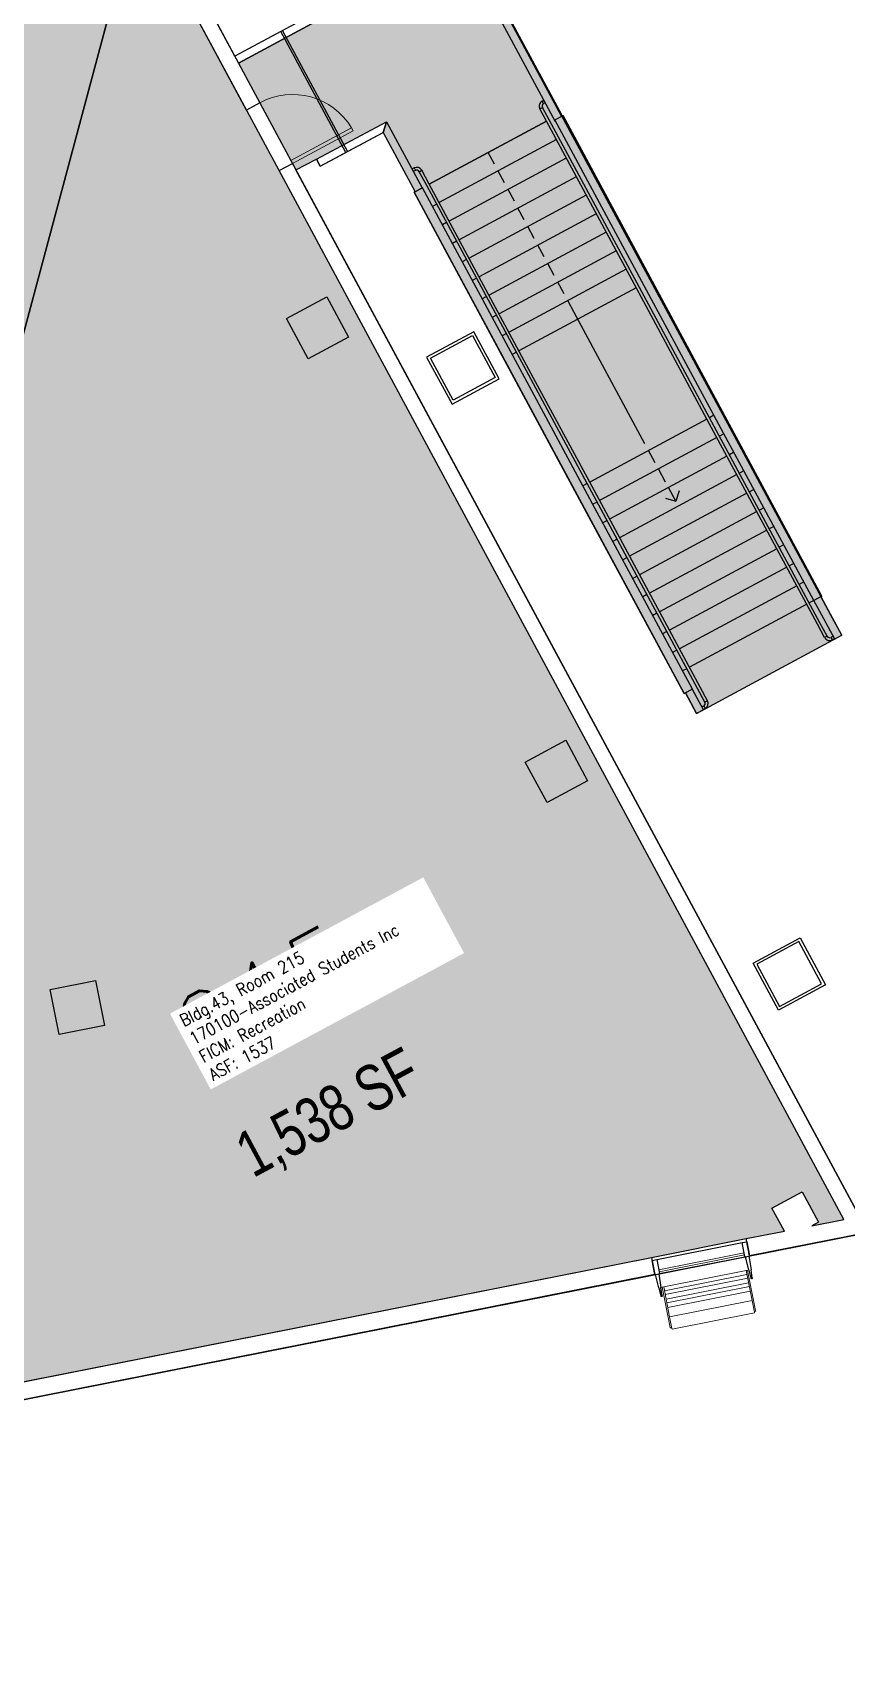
# Model space of a CAD drawing. Header units: inches. Extents: x 69213732 to 69221603, y 27657838 to 27667119.
# Drawn here: x 69216946 to 69217372, y 27663837 to 27664694 of the extents above; entities that cross this region are included whole.
import ezdxf
from ezdxf.enums import TextEntityAlignment as Align

# ---------------------------------------------------------------- set-up
doc = ezdxf.new("R2010")
doc.units = ezdxf.units.IN
doc.header["$LTSCALE"] = 100
doc.header["$MEASUREMENT"] = 0
for name, color, linetype in [('A-DOOR', 2, 'CONTINUOUS'), ('A-FLOR', 3, 'CONTINUOUS'), ('A-GLAZ', 1, 'CONTINUOUS'), ('A-GLAZ-SILL', 2, 'CONTINUOUS'), ('A-IDEN-RNUM', 7, 'CONTINUOUS'), ('A-IDEN-SNUM', 4, 'CONTINUOUS'), ('A-IDEN-VNUM', 4, 'CONTINUOUS'), ('A-WALL', 5, 'CONTINUOUS'), ('AREA-ASSIGN', 7, 'CONTINUOUS'), ('AREA-GROSS', 1, 'CONTINUOUS'), ('AREA-TEXT', 3, 'CONTINUOUS'), ('Rooms-Category-Color', 7, 'CONTINUOUS'), ('Rooms-College-Color', 7, 'CONTINUOUS'), ('Rooms-Department-Color', 7, 'CONTINUOUS'), ('Rooms-Division-Color', 7, 'CONTINUOUS'), ('Rooms-Information', 7, 'CONTINUOUS')]:
    doc.layers.add(name, color=color, linetype=linetype)
doc.styles.add('AREA', font='arial.ttf', dxfattribs={"width": 0.75, "height": 24})
doc.styles.add('ROOMSNUMBER', font='TXT.shx', dxfattribs={"height": 0.03})
doc.styles.add('ROOMVNUMBER', font='simplex.shx', dxfattribs={"width": 0.85})

# ---------------------------------------------------------------- blocks, each defined once
blk = doc.blocks.new('Single-Flush - 36_ x 84_-50-BACKGROUND Level 2 Parent View')
at = {"layer": 'A-DOOR', "lineweight": 20}
for p, q in [((16.25, 3.94), (16.25, 39.96)), ((18, 39.96), (16.25, 39.96)), ((18, 3.94), (18, 39.96)), ((18, 3.94), (16.25, 3.94))]:
    blk.add_line(p, q, dxfattribs=at)
at = {"layer": 'A-DOOR', "lineweight": 5}
blk.add_arc((18, 3.94), 36.07, 92.78116, 180, dxfattribs=at)

msp = doc.modelspace()

# ---------------------------------------------------------------- hatches: boundary and pattern name
at = {"layer": 'A-GLAZ-SILL', "extrusion": (0, 0, -1)}
h = msp.add_hatch(dxfattribs=at)
h.set_pattern_fill('FP1_263', color=256, angle=-191.20074, style=0, pattern_type=2)
h.set_pattern_definition([(16.71, (-69217307.98, 27664071.477), (6.9, -22.987), []), (16.71, (-69217305.137, 27664076.76), (29.887, -16.086), []), (16.71, (-69217310.824, 27664066.193), (29.887, -16.086), [])])
h.paths.add_polyline_path([(-69217320.87, 27664046.91), (-69217321.99, 27664047.13), (-69217320.89, 27664054.34), (-69217321.25, 27664054.41), (-69217319.8, 27664061.77), (-69217317.34, 27664061.28), (-69217318.8, 27664053.92), (-69217319.13, 27664053.99)], flags=0)
at = {"layer": 'Rooms-Category-Color', "true_color": 0xadadad}
msp.add_hatch(color=253, dxfattribs=at).paths.add_polyline_path([(69217293.45, 27664338.06), (69217369.4, 27664378.94), (69217358.5, 27664399.19), (69217359.03, 27664399.47), (69217041.59, 27664987.32), (69216572.33, 27664893.72), (69216549.14, 27665009.87), (69216103.39, 27664923.16), (69216100.15, 27664918.3), (69216122.26, 27664803.73), (69215984.77, 27664777.49), (69215906.75, 27664922.46), (69216059.69, 27664952.99), (69216041.5, 27665044.1), (69215859.69, 27665007.26), (69215852.47, 27665020.68), (69215873.11, 27665031.77), (69215816.27, 27665137.39), (69215678.09, 27665063.02), (69215845.34, 27664752.26), (69215885.01, 27664760.18), (69215888.54, 27664742.48), (69215857.83, 27664736.34), (69215874.69, 27664651.88), (69215891.73, 27664655.29), (69215896.2, 27664632.85), (69215791.76, 27664612), (69215788.83, 27664626.71), (69215729.5, 27664614.87), (69215732.43, 27664600.16), (69215572.83, 27664568.3), (69215584.09, 27664511.91), (69215767.25, 27664548.48), (69215768.14, 27664544.06), (69215782.08, 27664546.85), (69215778.85, 27664563.03), (69215786.7, 27664564.6), (69215787.87, 27664558.71), (69216019.31, 27664604.91), (69216018.13, 27664610.8), (69216025.98, 27664612.36), (69216033.54, 27664574.49), (69216094.71, 27664586.7), (69216090.37, 27664608.39), (69216163.31, 27664622.95), (69216167.64, 27664601.26), (69216231.38, 27664613.98), (69216223.82, 27664651.86), (69216231.67, 27664653.43), (69216232.84, 27664647.54), (69216464.28, 27664693.74), (69216463.1, 27664699.63), (69216470.95, 27664701.19), (69216478.51, 27664663.32), (69216541.61, 27664675.91), (69216537.27, 27664697.61), (69216634.99, 27664717.12), (69216639.32, 27664695.42), (69216702.57, 27664708.05), (69216695.01, 27664745.92), (69216702.86, 27664747.49), (69216704.03, 27664741.61), (69216935.47, 27664787.81), (69216934.29, 27664793.69), (69216942.14, 27664795.26), (69216945.37, 27664779.08), (69216994.47, 27664788.88), (69216991.94, 27664793.57), (69216988.31, 27664791.62), (69216958.99, 27664846.1), (69217009.84, 27664873.47), (69217101.28, 27664703.58), (69217054.06, 27664678.17), (69217084.07, 27664622.41), (69217094.81, 27664627.91), (69217131.37, 27664647.59), (69217129.7, 27664642), (69217146.4, 27664610.96), (69217145.89, 27664610.69), (69217287.04, 27664348.45), (69217287.68, 27664348.79)])
at = {"layer": 'Rooms-Category-Color', "true_color": 0xfbafa2}
msp.add_hatch(color=21, dxfattribs=at).paths.add_polyline_path([(69217001.26, 27664759.64), (69216951.24, 27664749.66), (69216952.41, 27664743.77), (69216944.57, 27664742.21), (69216943.39, 27664748.09), (69216711.96, 27664701.89), (69216713.14, 27664696.01), (69216705.29, 27664694.44), (69216704.12, 27664700.32), (69216680.46, 27664695.6), (69216640.86, 27664687.7), (69216658.97, 27664597.01), (69216786.57, 27663957.83)])
at = {"layer": 'Rooms-Category-Color', "true_color": 0xffe090}
msp.add_hatch(color=41, dxfattribs=at).paths.add_polyline_path([(69216786.57, 27663957.83), (69216799.09, 27663960.31), (69216895.71, 27663979.44), (69217269.94, 27664053.55), (69217319.48, 27664063.36), (69217339.39, 27664067.3), (69217332.89, 27664079.38), (69217348.74, 27664087.91), (69217357.27, 27664072.06), (69217353.69, 27664070.13), (69217370.57, 27664073.47), (69217075.35, 27664621.99), (69217001.26, 27664759.64)])
at = {"layer": 'Rooms-College-Color', "true_color": 0xffe090}
for points in [[(69217293.45, 27664338.06), (69217369.4, 27664378.94), (69217358.5, 27664399.19), (69217359.03, 27664399.47), (69217041.59, 27664987.32), (69216572.33, 27664893.72), (69216549.14, 27665009.87), (69216103.39, 27664923.16), (69216100.15, 27664918.3), (69216122.26, 27664803.73), (69215984.77, 27664777.49), (69215906.75, 27664922.46), (69216059.69, 27664952.99), (69216041.5, 27665044.1), (69215859.69, 27665007.26), (69215852.47, 27665020.68), (69215873.11, 27665031.77), (69215816.27, 27665137.39), (69215678.09, 27665063.02), (69215845.34, 27664752.26), (69215885.01, 27664760.18), (69215888.54, 27664742.48), (69215857.83, 27664736.34), (69215874.69, 27664651.88), (69215891.73, 27664655.29), (69215896.2, 27664632.85), (69215791.76, 27664612), (69215788.83, 27664626.71), (69215729.5, 27664614.87), (69215732.43, 27664600.16), (69215572.83, 27664568.3), (69215584.09, 27664511.91), (69215767.25, 27664548.48), (69215768.14, 27664544.06), (69215782.08, 27664546.85), (69215778.85, 27664563.03), (69215786.7, 27664564.6), (69215787.87, 27664558.71), (69216019.31, 27664604.91), (69216018.13, 27664610.8), (69216025.98, 27664612.36), (69216033.54, 27664574.49), (69216094.71, 27664586.7), (69216090.37, 27664608.39), (69216163.31, 27664622.95), (69216167.64, 27664601.26), (69216231.38, 27664613.98), (69216223.82, 27664651.86), (69216231.67, 27664653.43), (69216232.84, 27664647.54), (69216464.28, 27664693.74), (69216463.1, 27664699.63), (69216470.95, 27664701.19), (69216478.51, 27664663.32), (69216541.61, 27664675.91), (69216537.27, 27664697.61), (69216634.99, 27664717.12), (69216639.32, 27664695.42), (69216702.57, 27664708.05), (69216695.01, 27664745.92), (69216702.86, 27664747.49), (69216704.03, 27664741.61), (69216935.47, 27664787.81), (69216934.29, 27664793.69), (69216942.14, 27664795.26), (69216945.37, 27664779.08), (69216994.47, 27664788.88), (69216991.94, 27664793.57), (69216988.31, 27664791.62), (69216958.99, 27664846.1), (69217009.84, 27664873.47), (69217101.28, 27664703.58), (69217054.06, 27664678.17), (69217084.07, 27664622.41), (69217094.81, 27664627.91), (69217131.37, 27664647.59), (69217129.7, 27664642), (69217146.4, 27664610.96), (69217145.89, 27664610.69), (69217287.04, 27664348.45), (69217287.68, 27664348.79)], [(69217001.26, 27664759.64), (69216951.24, 27664749.66), (69216952.41, 27664743.77), (69216944.57, 27664742.21), (69216943.39, 27664748.09), (69216711.96, 27664701.89), (69216713.14, 27664696.01), (69216705.29, 27664694.44), (69216704.12, 27664700.32), (69216680.46, 27664695.6), (69216640.86, 27664687.7), (69216658.97, 27664597.01), (69216786.57, 27663957.83)]]:
    msp.add_hatch(color=41, dxfattribs=at).paths.add_polyline_path(points)
at = {"layer": 'Rooms-College-Color', "true_color": 0xadadad}
msp.add_hatch(color=253, dxfattribs=at).paths.add_polyline_path([(69216786.57, 27663957.83), (69216799.09, 27663960.31), (69216895.71, 27663979.44), (69217269.94, 27664053.55), (69217319.48, 27664063.36), (69217339.39, 27664067.3), (69217332.89, 27664079.38), (69217348.74, 27664087.91), (69217357.27, 27664072.06), (69217353.69, 27664070.13), (69217370.57, 27664073.47), (69217075.35, 27664621.99), (69217001.26, 27664759.64)])
at = {"layer": 'Rooms-Department-Color', "true_color": 0xacacac}
msp.add_hatch(color=253, dxfattribs=at).paths.add_polyline_path([(69217293.45, 27664338.06), (69217369.4, 27664378.94), (69217358.5, 27664399.19), (69217359.03, 27664399.47), (69217041.59, 27664987.32), (69216572.33, 27664893.72), (69216549.14, 27665009.87), (69216103.39, 27664923.16), (69216100.15, 27664918.3), (69216122.26, 27664803.73), (69215984.77, 27664777.49), (69215906.75, 27664922.46), (69216059.69, 27664952.99), (69216041.5, 27665044.1), (69215859.69, 27665007.26), (69215852.47, 27665020.68), (69215873.11, 27665031.77), (69215816.27, 27665137.39), (69215678.09, 27665063.02), (69215845.34, 27664752.26), (69215885.01, 27664760.18), (69215888.54, 27664742.48), (69215857.83, 27664736.34), (69215874.69, 27664651.88), (69215891.73, 27664655.29), (69215896.2, 27664632.85), (69215791.76, 27664612), (69215788.83, 27664626.71), (69215729.5, 27664614.87), (69215732.43, 27664600.16), (69215572.83, 27664568.3), (69215584.09, 27664511.91), (69215767.25, 27664548.48), (69215768.14, 27664544.06), (69215782.08, 27664546.85), (69215778.85, 27664563.03), (69215786.7, 27664564.6), (69215787.87, 27664558.71), (69216019.31, 27664604.91), (69216018.13, 27664610.8), (69216025.98, 27664612.36), (69216033.54, 27664574.49), (69216094.71, 27664586.7), (69216090.37, 27664608.39), (69216163.31, 27664622.95), (69216167.64, 27664601.26), (69216231.38, 27664613.98), (69216223.82, 27664651.86), (69216231.67, 27664653.43), (69216232.84, 27664647.54), (69216464.28, 27664693.74), (69216463.1, 27664699.63), (69216470.95, 27664701.19), (69216478.51, 27664663.32), (69216541.61, 27664675.91), (69216537.27, 27664697.61), (69216634.99, 27664717.12), (69216639.32, 27664695.42), (69216702.57, 27664708.05), (69216695.01, 27664745.92), (69216702.86, 27664747.49), (69216704.03, 27664741.61), (69216935.47, 27664787.81), (69216934.29, 27664793.69), (69216942.14, 27664795.26), (69216945.37, 27664779.08), (69216994.47, 27664788.88), (69216991.94, 27664793.57), (69216988.31, 27664791.62), (69216958.99, 27664846.1), (69217009.84, 27664873.47), (69217101.28, 27664703.58), (69217054.06, 27664678.17), (69217084.07, 27664622.41), (69217094.81, 27664627.91), (69217131.37, 27664647.59), (69217129.7, 27664642), (69217146.4, 27664610.96), (69217145.89, 27664610.69), (69217287.04, 27664348.45), (69217287.68, 27664348.79)])
at = {"layer": 'Rooms-Department-Color', "true_color": 0xffe090}
msp.add_hatch(color=41, dxfattribs=at).paths.add_polyline_path([(69217001.26, 27664759.64), (69216951.24, 27664749.66), (69216952.41, 27664743.77), (69216944.57, 27664742.21), (69216943.39, 27664748.09), (69216711.96, 27664701.89), (69216713.14, 27664696.01), (69216705.29, 27664694.44), (69216704.12, 27664700.32), (69216680.46, 27664695.6), (69216640.86, 27664687.7), (69216658.97, 27664597.01), (69216786.57, 27663957.83)])
at = {"layer": 'Rooms-Department-Color', "true_color": 0x604aed}
msp.add_hatch(color=173, dxfattribs=at).paths.add_polyline_path([(69216786.57, 27663957.83), (69216799.09, 27663960.31), (69216895.71, 27663979.44), (69217269.94, 27664053.55), (69217319.48, 27664063.36), (69217339.39, 27664067.3), (69217332.89, 27664079.38), (69217348.74, 27664087.91), (69217357.27, 27664072.06), (69217353.69, 27664070.13), (69217370.57, 27664073.47), (69217075.35, 27664621.99), (69217001.26, 27664759.64)])
at = {"layer": 'Rooms-Division-Color', "true_color": 0xadadad}
msp.add_hatch(color=253, dxfattribs=at).paths.add_polyline_path([(69217293.45, 27664338.06), (69217369.4, 27664378.94), (69217358.5, 27664399.19), (69217359.03, 27664399.47), (69217041.59, 27664987.32), (69216572.33, 27664893.72), (69216549.14, 27665009.87), (69216103.39, 27664923.16), (69216100.15, 27664918.3), (69216122.26, 27664803.73), (69215984.77, 27664777.49), (69215906.75, 27664922.46), (69216059.69, 27664952.99), (69216041.5, 27665044.1), (69215859.69, 27665007.26), (69215852.47, 27665020.68), (69215873.11, 27665031.77), (69215816.27, 27665137.39), (69215678.09, 27665063.02), (69215845.34, 27664752.26), (69215885.01, 27664760.18), (69215888.54, 27664742.48), (69215857.83, 27664736.34), (69215874.69, 27664651.88), (69215891.73, 27664655.29), (69215896.2, 27664632.85), (69215791.76, 27664612), (69215788.83, 27664626.71), (69215729.5, 27664614.87), (69215732.43, 27664600.16), (69215572.83, 27664568.3), (69215584.09, 27664511.91), (69215767.25, 27664548.48), (69215768.14, 27664544.06), (69215782.08, 27664546.85), (69215778.85, 27664563.03), (69215786.7, 27664564.6), (69215787.87, 27664558.71), (69216019.31, 27664604.91), (69216018.13, 27664610.8), (69216025.98, 27664612.36), (69216033.54, 27664574.49), (69216094.71, 27664586.7), (69216090.37, 27664608.39), (69216163.31, 27664622.95), (69216167.64, 27664601.26), (69216231.38, 27664613.98), (69216223.82, 27664651.86), (69216231.67, 27664653.43), (69216232.84, 27664647.54), (69216464.28, 27664693.74), (69216463.1, 27664699.63), (69216470.95, 27664701.19), (69216478.51, 27664663.32), (69216541.61, 27664675.91), (69216537.27, 27664697.61), (69216634.99, 27664717.12), (69216639.32, 27664695.42), (69216702.57, 27664708.05), (69216695.01, 27664745.92), (69216702.86, 27664747.49), (69216704.03, 27664741.61), (69216935.47, 27664787.81), (69216934.29, 27664793.69), (69216942.14, 27664795.26), (69216945.37, 27664779.08), (69216994.47, 27664788.88), (69216991.94, 27664793.57), (69216988.31, 27664791.62), (69216958.99, 27664846.1), (69217009.84, 27664873.47), (69217101.28, 27664703.58), (69217054.06, 27664678.17), (69217084.07, 27664622.41), (69217094.81, 27664627.91), (69217131.37, 27664647.59), (69217129.7, 27664642), (69217146.4, 27664610.96), (69217145.89, 27664610.69), (69217287.04, 27664348.45), (69217287.68, 27664348.79)])
at = {"layer": 'Rooms-Division-Color', "true_color": 0xffe090}
msp.add_hatch(color=41, dxfattribs=at).paths.add_polyline_path([(69217001.26, 27664759.64), (69216951.24, 27664749.66), (69216952.41, 27664743.77), (69216944.57, 27664742.21), (69216943.39, 27664748.09), (69216711.96, 27664701.89), (69216713.14, 27664696.01), (69216705.29, 27664694.44), (69216704.12, 27664700.32), (69216680.46, 27664695.6), (69216640.86, 27664687.7), (69216658.97, 27664597.01), (69216786.57, 27663957.83)])
at = {"layer": 'Rooms-Division-Color', "true_color": 0x604aed}
msp.add_hatch(color=173, dxfattribs=at).paths.add_polyline_path([(69216786.57, 27663957.83), (69216799.09, 27663960.31), (69216895.71, 27663979.44), (69217269.94, 27664053.55), (69217319.48, 27664063.36), (69217339.39, 27664067.3), (69217332.89, 27664079.38), (69217348.74, 27664087.91), (69217357.27, 27664072.06), (69217353.69, 27664070.13), (69217370.57, 27664073.47), (69217075.35, 27664621.99), (69217001.26, 27664759.64)])

# ---------------------------------------------------------------- linework, layer by layer
at = {"layer": 'A-FLOR'}
for p, q in [((69217219.76, 27664647.58), (69217039.41, 27664982.68)), ((69217222.92, 27664650.4), (69217041.59, 27664987.32)), ((69217095.69, 27664705.26), (69217052.1, 27664681.8)), ((69217054.06, 27664678.17), (69217101.28, 27664703.58)), ((69217212.82, 27664658.38), (69217213.69, 27664658.85)), ((69217213.54, 27664657.06), (69217212.82, 27664658.38)), ((69217213.54, 27664657.06), (69217214.4, 27664657.53)), ((69217094.81, 27664627.91), (69217131.37, 27664647.59)), ((69217129.7, 27664642), (69217131.37, 27664647.59)), ((69217131.37, 27664647.59), (69217150.03, 27664612.92)), ((69217153.74, 27664614.92), (69217215, 27664647.88)), ((69217215, 27664647.88), (69217153.74, 27664614.91)), ((69217211.6, 27664654.32), (69217212.93, 27664655.03)), ((69217215.05, 27664647.91), (69217211.6, 27664654.32)), ((69217216.37, 27664648.62), (69217212.93, 27664655.03)), ((69217267.18, 27664551.05), (69217215.05, 27664647.91)), ((69217268.51, 27664551.76), (69217216.37, 27664648.62)), ((69217218.52, 27664649.78), (69217218.56, 27664649.8)), ((69217218.56, 27664649.8), (69217218.52, 27664649.78)), ((69217219.45, 27664648.53), (69217223.74, 27664650.84)), ((69217277.12, 27664541.36), (69217219.45, 27664648.53)), ((69217219.91, 27664647.66), (69217219.76, 27664647.58)), ((69217281.42, 27664543.67), (69217223.74, 27664650.84)), ((69217096.76, 27664624.28), (69217129.7, 27664642)), ((69217129.7, 27664642), (69217146.4, 27664610.96)), ((69217223.93, 27664640.2), (69217223.73, 27664640.09)), ((69217220.21, 27664638.2), (69217158.96, 27664605.23)), ((69217187.83, 27664625.31), (69217184.51, 27664631.47)), ((69217229.14, 27664630.51), (69217228.95, 27664630.41)), ((69217096.76, 27664624.28), (69217094.81, 27664627.91)), ((69217145.79, 27664623.37), (69217144.72, 27664622.79)), ((69217146.5, 27664622.04), (69217145.43, 27664621.47)), ((69217145.79, 27664623.37), (69217146.5, 27664622.04)), ((69217148.53, 27664621.44), (69217149.85, 27664622.15)), ((69217152.42, 27664614.2), (69217148.53, 27664621.44)), ((69217153.74, 27664614.91), (69217149.85, 27664622.15)), ((69217225.42, 27664628.51), (69217164.17, 27664595.54)), ((69217193.04, 27664615.62), (69217189.72, 27664621.79)), ((69217145.89, 27664610.69), (69217150.19, 27664613)), ((69217150.03, 27664612.92), (69217146.4, 27664610.96)), ((69217208.59, 27664504.48), (69217150.19, 27664613)), ((69217204.55, 27664517.34), (69217152.42, 27664614.2)), ((69217205.88, 27664518.05), (69217153.74, 27664614.91)), ((69217230.64, 27664618.82), (69217169.38, 27664585.86)), ((69217234.36, 27664620.83), (69217234.16, 27664620.72)), ((69217204.3, 27664502.17), (69217145.89, 27664610.69)), ((69217146.18, 27664610.85), (69217146.4, 27664610.96)), ((69217157.64, 27664604.52), (69217155.4, 27664603.31)), ((69217235.85, 27664609.14), (69217174.6, 27664576.17)), ((69217198.25, 27664605.94), (69217194.93, 27664612.1)), ((69217239.57, 27664611.14), (69217239.37, 27664611.03)), ((69217241.06, 27664599.45), (69217179.81, 27664566.48)), ((69217203.46, 27664596.25), (69217200.15, 27664602.41)), ((69217244.78, 27664601.45), (69217244.59, 27664601.35)), ((69217162.85, 27664594.83), (69217160.61, 27664593.63)), ((69217246.28, 27664589.76), (69217185.02, 27664556.8)), ((69217208.68, 27664586.56), (69217205.36, 27664592.73)), ((69217250, 27664591.77), (69217249.8, 27664591.66)), ((69217168.06, 27664585.14), (69217165.83, 27664583.94)), ((69217251.49, 27664580.08), (69217190.24, 27664547.11)), ((69217213.89, 27664576.88), (69217210.57, 27664583.04)), ((69217255.21, 27664582.08), (69217255.01, 27664581.97)), ((69217173.27, 27664575.46), (69217171.04, 27664574.26)), ((69217256.7, 27664570.39), (69217195.45, 27664537.42)), ((69217219.1, 27664567.19), (69217215.79, 27664573.36)), ((69217260.42, 27664572.39), (69217260.23, 27664572.29)), ((69217178.49, 27664565.77), (69217176.25, 27664564.57)), ((69217224.32, 27664557.5), (69217221, 27664563.67)), ((69217265.64, 27664562.71), (69217265.44, 27664562.6)), ((69217079.06, 27664544.68), (69217100.19, 27664556.05)), ((69217100.19, 27664556.05), (69217111.56, 27664534.92)), ((69217183.7, 27664556.09), (69217181.47, 27664554.88)), ((69217261.92, 27664560.71), (69217200.66, 27664527.74)), ((69217229.53, 27664547.82), (69217226.21, 27664553.98)), ((69217090.43, 27664523.55), (69217079.06, 27664544.68)), ((69217188.91, 27664546.4), (69217186.68, 27664545.2)), ((69217266.5, 27664479.13), (69217229.53, 27664547.82)), ((69217298.94, 27664492.05), (69217267.18, 27664551.05)), ((69217300.26, 27664492.76), (69217268.51, 27664551.76)), ((69217194.13, 27664536.71), (69217191.89, 27664535.51)), ((69217308.88, 27664482.37), (69217277.12, 27664541.36)), ((69217313.17, 27664484.68), (69217281.42, 27664543.67)), ((69217111.56, 27664534.92), (69217090.43, 27664523.55)), ((69217199.34, 27664527.03), (69217197.11, 27664525.82)), ((69217236.31, 27664458.34), (69217204.55, 27664517.34)), ((69217237.63, 27664459.05), (69217205.88, 27664518.05)), ((69217236.05, 27664443.17), (69217204.3, 27664502.17)), ((69217234.05, 27664457.13), (69217208.56, 27664504.49)), ((69217240.35, 27664445.48), (69217208.59, 27664504.48)), ((69217302.6, 27664494.02), (69217300.26, 27664492.76)), ((69217357.99, 27664385.5), (69217300.26, 27664492.76)), ((69217302.74, 27664494.08), (69217302.74, 27664494.1)), ((69217298.94, 27664492.05), (69217237.63, 27664459.05)), ((69217356.67, 27664384.79), (69217298.94, 27664492.05)), ((69217307.82, 27664484.34), (69217305.47, 27664483.08)), ((69217359.03, 27664399.47), (69217313.17, 27664484.68)), ((69217304.15, 27664482.37), (69217242.84, 27664449.37)), ((69217271.9, 27664469.1), (69217268.39, 27664475.61)), ((69217354.74, 27664397.16), (69217308.88, 27664482.37)), ((69217309.36, 27664472.68), (69217248.05, 27664439.68)), ((69217313.03, 27664474.65), (69217310.68, 27664473.39)), ((69217236.31, 27664458.34), (69217234.07, 27664457.14)), ((69217294.04, 27664351.08), (69217236.31, 27664458.34)), ((69217295.36, 27664351.79), (69217237.63, 27664459.05)), ((69217314.58, 27664462.99), (69217253.27, 27664430)), ((69217277.3, 27664459.06), (69217273.61, 27664465.93)), ((69217318.24, 27664464.97), (69217315.9, 27664463.7)), ((69217234.06, 27664457.11), (69217234.05, 27664457.13)), ((69217319.79, 27664453.31), (69217258.48, 27664420.31)), ((69217277.25, 27664450.66), (69217282.71, 27664449.02)), ((69217282.71, 27664449.02), (69217278.82, 27664456.24)), ((69217284.34, 27664454.48), (69217282.71, 27664449.02)), ((69217323.46, 27664455.28), (69217321.11, 27664454.02)), ((69217287.04, 27664348.45), (69217236.05, 27664443.17)), ((69217241.52, 27664448.66), (69217239.29, 27664447.45)), ((69217291.33, 27664350.76), (69217240.35, 27664445.48)), ((69217325, 27664443.62), (69217263.69, 27664410.62)), ((69217328.67, 27664445.59), (69217326.32, 27664444.33)), ((69217246.73, 27664438.97), (69217244.5, 27664437.77)), ((69217330.22, 27664433.93), (69217268.91, 27664400.94)), ((69217333.88, 27664435.91), (69217331.54, 27664434.65)), ((69217251.95, 27664429.29), (69217249.71, 27664428.08)), ((69217335.43, 27664424.25), (69217274.12, 27664391.25)), ((69217339.1, 27664426.22), (69217336.75, 27664424.96)), ((69217257.16, 27664419.6), (69217254.93, 27664418.4)), ((69217344.31, 27664416.54), (69217341.96, 27664415.27)), ((69217262.37, 27664409.91), (69217260.14, 27664408.71)), ((69217340.64, 27664414.56), (69217279.33, 27664381.57)), ((69217267.59, 27664400.23), (69217265.35, 27664399.02)), ((69217345.86, 27664404.88), (69217284.55, 27664371.88)), ((69217349.52, 27664406.85), (69217347.18, 27664405.59)), ((69217359.03, 27664399.47), (69217354.74, 27664397.16)), ((69217363.71, 27664389.5), (69217358.5, 27664399.19)), ((69217272.8, 27664390.54), (69217270.57, 27664389.34)), ((69217351.07, 27664395.19), (69217289.76, 27664362.19)), ((69217354.74, 27664397.16), (69217352.39, 27664395.9)), ((69217360.08, 27664387.55), (69217354.87, 27664397.23)), ((69217360.46, 27664377.74), (69217356.67, 27664384.79)), ((69217361.78, 27664378.45), (69217357.99, 27664385.5)), ((69217365.77, 27664376.98), (69217360.08, 27664387.55)), ((69217369.4, 27664378.94), (69217363.71, 27664389.5)), ((69217278.01, 27664380.85), (69217275.78, 27664379.65)), ((69217361.78, 27664378.45), (69217360.46, 27664377.74)), ((69217364.86, 27664378.41), (69217363.81, 27664377.84)), ((69217364.52, 27664376.52), (69217363.81, 27664377.84)), ((69217365.57, 27664377.09), (69217364.52, 27664376.52)), ((69217364.86, 27664378.41), (69217365.57, 27664377.09)), ((69217369.4, 27664378.94), (69217365.77, 27664376.98)), ((69217369.29, 27664378.88), (69217368.85, 27664378.64)), ((69217283.23, 27664371.17), (69217280.99, 27664369.97)), ((69217288.44, 27664361.48), (69217286.2, 27664360.28)), ((69217291.33, 27664350.76), (69217287.04, 27664348.45)), ((69217293.45, 27664338.06), (69217287.68, 27664348.79)), ((69217291.4, 27664350.58), (69217291.31, 27664350.75)), ((69217297.08, 27664340.01), (69217291.4, 27664350.58)), ((69217297.83, 27664344.04), (69217294.04, 27664351.08)), ((69217299.15, 27664344.75), (69217295.36, 27664351.79)), ((69217297.08, 27664340.01), (69217293.45, 27664338.06)), ((69217294, 27664338.36), (69217293.56, 27664338.12)), ((69217296.28, 27664341.5), (69217297.22, 27664342)), ((69217296.99, 27664340.18), (69217297.93, 27664340.68)), ((69217297.22, 27664342), (69217297.93, 27664340.68)), ((69217299.15, 27664344.75), (69217297.83, 27664344.04)), ((69217203.94, 27664312.64), (69217225.08, 27664324.01)), ((69217225.08, 27664324.01), (69217236.45, 27664302.88)), ((69217215.32, 27664291.51), (69217203.94, 27664312.64)), ((69217236.45, 27664302.88), (69217215.32, 27664291.51)), ((69216955.66, 27664193.77), (69216979.2, 27664198.47)), ((69216960.36, 27664170.23), (69216955.66, 27664193.77)), ((69216979.2, 27664198.47), (69216983.9, 27664174.93)), ((69216983.9, 27664174.93), (69216960.36, 27664170.23))]:
    msp.add_line(p, q, dxfattribs=at)
at = {"layer": 'A-FLOR', "lineweight": 25}
for p, q in [((69217177.05, 27664537.74), (69217152.39, 27664524.47)), ((69217154.42, 27664523.86), (69217176.44, 27664535.71)), ((69217176.44, 27664535.71), (69217188.29, 27664513.7)), ((69217190.32, 27664513.09), (69217177.05, 27664537.74)), ((69217152.39, 27664524.47), (69217165.66, 27664499.82)), ((69217166.27, 27664501.85), (69217154.42, 27664523.86)), ((69217165.66, 27664499.82), (69217190.32, 27664513.09)), ((69217188.29, 27664513.7), (69217166.27, 27664501.85)), ((69217323.01, 27664207.47), (69217347.66, 27664220.74)), ((69217347.05, 27664218.71), (69217325.04, 27664206.86)), ((69217358.9, 27664196.69), (69217347.05, 27664218.71)), ((69217347.66, 27664220.74), (69217360.93, 27664196.08)), ((69217336.28, 27664182.81), (69217323.01, 27664207.47)), ((69217325.04, 27664206.86), (69217336.89, 27664184.84)), ((69217360.93, 27664196.08), (69217336.28, 27664182.81)), ((69217336.89, 27664184.84), (69217358.9, 27664196.69))]:
    msp.add_line(p, q, dxfattribs=at)
at = {"layer": 'A-FLOR'}
for centre, radius, start, end in [((69217214.25, 27664655.74), 3, 118.28965, 208.28965), ((69217214.25, 27664655.74), 3, 118.28965, 208.28965), ((69217214.25, 27664655.74), 1.5, 118.28965, 208.28965), ((69217214.25, 27664655.74), 1.5, 118.28965, 208.28965), ((69217147.21, 27664620.72), 3, 28.28965, 118.28965), ((69217147.21, 27664620.72), 3, 28.28965, 118.28965), ((69217147.21, 27664620.72), 1.5, 28.28965, 118.28965), ((69217147.21, 27664620.72), 1.5, 28.28965, 118.28965), ((69217363.1, 27664379.17), 3, 208.28965, 298.28965), ((69217363.1, 27664379.17), 3, 208.28965, 298.28965), ((69217363.1, 27664379.17), 1.5, 208.28965, 298.28965), ((69217363.1, 27664379.17), 1.5, 208.28965, 298.28965), ((69217296.51, 27664343.32), 1.5, 298.28965, 28.28965), ((69217296.51, 27664343.32), 1.5, 298.28965, 28.28965), ((69217296.51, 27664343.32), 3, 298.28965, 28.28965), ((69217296.51, 27664343.32), 3, 298.28965, 28.28965)]:
    msp.add_arc(centre, radius, start, end, dxfattribs=at)
at = {"layer": 'A-GLAZ', "lineweight": 9}
for p, q in [((69217273.78, 27664047.05), (69217318.41, 27664055.89)), ((69217318.41, 27664055.89), (69217318.61, 27664054.9)), ((69217273.97, 27664046.07), (69217273.78, 27664047.05)), ((69217273.97, 27664046.07), (69217318.61, 27664054.9)), ((69217318.61, 27664054.9), (69217273.97, 27664046.07)), ((69217273.97, 27664046.07), (69217318.61, 27664054.9)), ((69217321.99, 27664047.13), (69217322.66, 27664042.8)), ((69217319.48, 27664046.64), (69217276.32, 27664038.09)), ((69217276.7, 27664036.16), (69217319.86, 27664044.7)), ((69217320.25, 27664042.74), (69217277.09, 27664034.19)), ((69217277.57, 27664031.74), (69217320.74, 27664040.29)), ((69217320.22, 27664046.78), (69217319.48, 27664046.64)), ((69217322.58, 27664030.97), (69217319.48, 27664046.64)), ((69217320.22, 27664046.78), (69217324.37, 27664025.79)), ((69217321.93, 27664042.66), (69217320.89, 27664046.91)), ((69217276.32, 27664038.09), (69217275.58, 27664037.94)), ((69217279.74, 27664016.95), (69217275.58, 27664037.94)), ((69217276.32, 27664038.09), (69217279.42, 27664022.42)), ((69217321.13, 27664038.33), (69217277.96, 27664029.78)), ((69217278.45, 27664027.33), (69217321.61, 27664035.87)), ((69217322.58, 27664030.97), (69217279.42, 27664022.42)), ((69217322.58, 27664030.97), (69217323.78, 27664024.91)), ((69217280.62, 27664016.36), (69217279.42, 27664022.42)), ((69217280.68, 27664016.05), (69217323.84, 27664024.59)), ((69217323.7, 27664025.33), (69217324.43, 27664025.48)), ((69217323.78, 27664024.91), (69217323.84, 27664024.59)), ((69217324.37, 27664025.79), (69217324.43, 27664025.48)), ((69217279.8, 27664016.64), (69217279.74, 27664016.95)), ((69217279.8, 27664016.64), (69217280.54, 27664016.78)), ((69217280.68, 27664016.05), (69217280.62, 27664016.36))]:
    msp.add_line(p, q, dxfattribs=at)
msp.add_arc((69217322.29, 27664042.76), 0.375, 196.12637, 6.2751, dxfattribs=at)
at = {"layer": 'A-GLAZ-SILL'}
for p, q in [((69217272.71, 27664052.44), (69217317.34, 27664061.28)), ((69217274.17, 27664045.09), (69217318.8, 27664053.92))]:
    msp.add_line(p, q, dxfattribs=at)
at = {"layer": 'A-GLAZ-SILL', "extrusion": (0, 0, -1)}
for p, q in [((69217317.34, 27664061.28), (69217319.8, 27664061.77)), ((69217318.8, 27664053.92), (69217317.34, 27664061.28)), ((69217319.8, 27664061.77), (69217321.25, 27664054.41)), ((69217270.26, 27664051.96), (69217272.71, 27664052.44)), ((69217271.72, 27664044.6), (69217270.26, 27664051.96)), ((69217272.71, 27664052.44), (69217274.17, 27664045.09)), ((69217319.13, 27664053.99), (69217318.8, 27664053.92)), ((69217320.87, 27664046.91), (69217319.13, 27664053.99)), ((69217321.25, 27664054.41), (69217320.89, 27664054.34)), ((69217320.89, 27664054.34), (69217321.99, 27664047.13)), ((69217322.66, 27664042.82), (69217321.99, 27664047.13)), ((69217321.99, 27664047.13), (69217321.99, 27664047.13)), ((69217272.04, 27664044.66), (69217271.72, 27664044.6)), ((69217273.79, 27664037.59), (69217272.04, 27664044.66)), ((69217274.17, 27664045.09), (69217273.8, 27664045.01)), ((69217273.8, 27664045.01), (69217274.91, 27664037.81)), ((69217320.89, 27664046.91), (69217320.87, 27664046.91)), ((69217320.87, 27664046.91), (69217321.92, 27664042.67)), ((69217273.8, 27664037.59), (69217273.79, 27664037.59)), ((69217273.79, 27664037.59), (69217274.84, 27664033.35)), ((69217275.57, 27664033.5), (69217274.91, 27664037.81)), ((69217274.91, 27664037.81), (69217274.91, 27664037.81))]:
    msp.add_line(p, q, dxfattribs=at)
for centre in [(-69217322.29, 27664042.76), (-69217275.2, 27664033.44)]:
    msp.add_arc(centre, 0.375, 171.26038, 346.12689, dxfattribs=at)
at = {"layer": 'A-WALL'}
for p, q in [((69216994.47, 27664788.88), (69217065.22, 27664657.43)), ((69217058.29, 27664653.69), (69217001.26, 27664759.64)), ((69217065.22, 27664657.43), (69217058.29, 27664653.69)), ((69217075.35, 27664621.99), (69217082.28, 27664625.73)), ((69217370.57, 27664073.47), (69217075.35, 27664621.99)), ((69217082.28, 27664625.73), (69217383.17, 27664066.67)), ((69217332.89, 27664079.38), (69217348.74, 27664087.91)), ((69217348.74, 27664087.91), (69217357.27, 27664072.06)), ((69217339.39, 27664067.3), (69217332.89, 27664079.38)), ((69217353.69, 27664070.13), (69217370.57, 27664073.47)), ((69217319.48, 27664063.36), (69217339.39, 27664067.3)), ((69217383.17, 27664066.67), (69217321.25, 27664054.4)), ((69217357.27, 27664072.06), (69217353.69, 27664070.13)), ((69217269.94, 27664053.55), (69217319.48, 27664063.36)), ((69217321.25, 27664054.4), (69217319.48, 27664063.36)), ((69216895.71, 27663979.44), (69217269.94, 27664053.55)), ((69217269.94, 27664053.55), (69217271.72, 27664044.6)), ((69217271.72, 27664044.6), (69216897.48, 27663970.49))]:
    msp.add_line(p, q, dxfattribs=at)
at = {"layer": 'AREA-ASSIGN'}
msp.add_lwpolyline([(69217101.28, 27664703.58), (69217054.06, 27664678.17), (69217084.07, 27664622.41), (69217094.81, 27664627.91), (69217131.37, 27664647.59), (69217129.7, 27664642), (69217146.4, 27664610.96), (69217145.89, 27664610.69), (69217287.04, 27664348.45), (69217287.68, 27664348.79), (69217293.45, 27664338.06), (69217369.4, 27664378.94), (69217358.5, 27664399.19), (69217359.03, 27664399.47), (69217041.59, 27664987.32)], dxfattribs=at)
for points in [[(69217001.26, 27664759.64), (69216951.24, 27664749.66), (69216952.41, 27664743.77), (69216944.57, 27664742.21), (69216943.39, 27664748.09), (69216711.96, 27664701.89), (69216713.14, 27664696.01), (69216705.29, 27664694.44), (69216704.12, 27664700.32), (69216680.46, 27664695.6), (69216640.86, 27664687.7), (69216658.97, 27664597.01), (69216786.57, 27663957.83)], [(69216786.57, 27663957.83), (69216799.09, 27663960.31), (69216895.71, 27663979.44), (69217269.94, 27664053.55), (69217319.48, 27664063.36), (69217339.39, 27664067.3), (69217332.89, 27664079.38), (69217348.74, 27664087.91), (69217357.27, 27664072.06), (69217353.69, 27664070.13), (69217370.57, 27664073.47), (69217075.35, 27664621.99), (69217001.26, 27664759.64)]]:
    msp.add_lwpolyline(points, close=True, dxfattribs=at)
at = {"layer": 'AREA-GROSS'}
for points in [[(69217076.96, 27664695.18), (69217111, 27664631.94), (69217129.7, 27664642), (69217146.4, 27664610.96), (69217145.89, 27664610.69), (69217287.04, 27664348.45), (69217287.68, 27664348.79), (69217293.45, 27664338.06), (69217369.4, 27664378.94), (69217035.61, 27664998.42)], [(69215732.13, 27663739.73), (69217383.17, 27664066.67), (69217084.07, 27664622.41), (69217094.81, 27664627.91), (69217096.76, 27664624.28), (69217110.12, 27664631.47), (69217076.08, 27664694.7), (69217052.1, 27664681.8), (69216994.47, 27664788.88)]]:
    msp.add_lwpolyline(points, dxfattribs=at)

# ---------------------------------------------------------------- block references
at = {"layer": 'A-DOOR', "rotation": 298.2896483612269}
msp.add_blockref('Single-Flush - 36_ x 84_-50-BACKGROUND Level 2 Parent View', (69217070.28, 27664639.71), dxfattribs=at)

# ---------------------------------------------------------------- texts
at = {"layer": 'A-IDEN-RNUM', "style": 'ROOMSNUMBER', "width": 0.85}
msp.add_text('0215-00', height=1, rotation=28.29, dxfattribs=at).set_placement((69217130.72, 27664215.32))
at = {"layer": 'A-IDEN-SNUM', "style": 'ROOMSNUMBER', "width": 0.85}
msp.add_text('0430021500', height=1, rotation=28.29, dxfattribs=at).set_placement((69217130.72, 27664215.32))
at = {"layer": 'A-IDEN-VNUM', "style": 'ROOMVNUMBER', "width": 0.85}
msp.add_text('215', height=45, rotation=28.29, dxfattribs=at).set_placement((69217070.25, 27664187.17), align=Align.MIDDLE)
at = {"layer": 'AREA-TEXT', "style": 'AREA', "width": 0.75}
msp.add_text('1,538 SF', height=24, rotation=28.29, dxfattribs=at).set_placement((69217100.79, 27664129.63), align=Align.MIDDLE_CENTER)

# ---------------------------------------------------------------- next in the draw order: texts
at = {"layer": 'Rooms-Information', "insert": (69217040.82, 27664145.77), "char_height": 6.4286, "width": 144, "attachment_point": 7, "rotation": 28.29, "style": 'ROOMVNUMBER', "bg_fill": 3, "box_fill_scale": 1.5, "bg_fill_color": 256, "bg_fill_true_color": 13158600, "bg_fill_transparency": 0}
msp.add_mtext('Bldg.43, Room 215^M^J170100-Associated Students Inc^M^JFICM: Recreation^M^JASF: 1537', dxfattribs=at)

doc.saveas('drawing.dxf')
